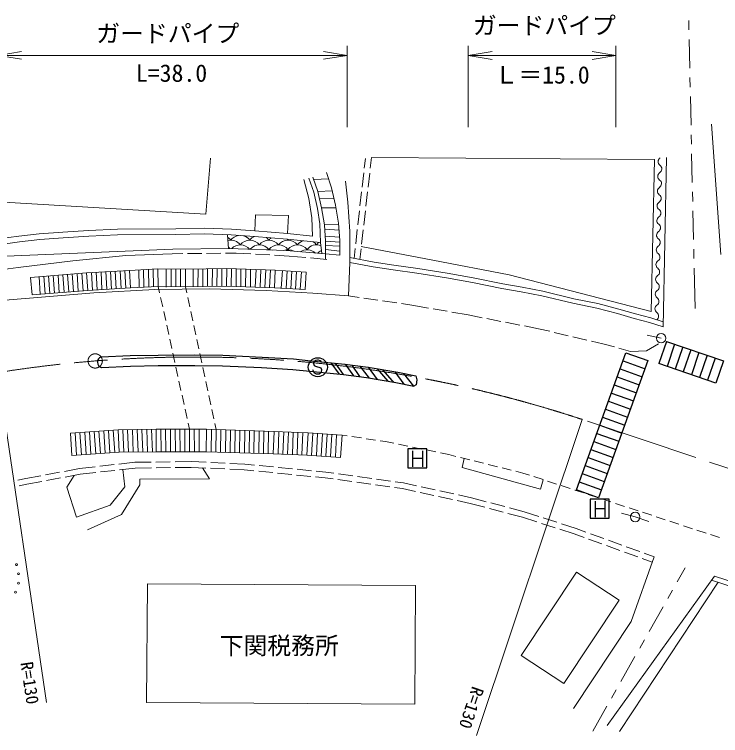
# Model space of a CAD drawing. Units: millimetres, scale not verified. Extents: x 40000 to 680000, y 20000 to 380000.
# Drawn here: x 354786 to 428872, y 260803 to 336480 of the extents above; entities that cross this region are included whole.
import ezdxf
from ezdxf.enums import TextEntityAlignment as Align

# ---------------------------------------------------------------- set-up
doc = ezdxf.new("R2010")
doc.units = ezdxf.units.MM
doc.header["$LTSCALE"] = 1000
doc.linetypes.add('CHAIN', pattern=[18.5, 12, -1.5, 3.5, -1.5])
for name, color, linetype, lineweight in [('M-BMK', 2, 'CHAIN', 13), ('M-BMK-HTXT', 7, 'Continuous', 13), ('M-STR-HTXT', 7, 'Continuous', 13), ('M-STR-STRC', 7, 'Continuous', 25), ('M-WORK', 1, 'Continuous', 13)]:
    doc.layers.add(name, color=color, linetype=linetype, lineweight=lineweight)
doc.styles.add('ＭＳ ゴシック', font='')
doc.styles.get('ＭＳ ゴシック').set_extended_font_data('MS Gothic')

# ---------------------------------------------------------------- blocks, each defined once
blk = doc.blocks.new('open_arrow')
at = {"color": 0, "linetype": 'Continuous', "lineweight": -2}
blk.add_lwpolyline([(7.5, 1.25), (0, 0), (7.5, -1.25)], dxfattribs=at)

msp = doc.modelspace()

# ---------------------------------------------------------------- linework, layer by layer
at = {"layer": 'M-BMK'}
msp.add_line((461378, 278249), (414351, 293978), dxfattribs=at)
msp.add_circle((363260, 300117), 750, dxfattribs=at)
msp.add_arc((373603, 170529), 130000, 71.73302, 117.60232, dxfattribs=at)
at = {"layer": 'M-BMK-HTXT'}
for p, q in [((425553, 334852), (425532, 335852)), ((425641, 330853), (425575, 333852)), ((425685, 328854), (425663, 329853)), ((425772, 324855), (425706, 327854)), ((425816, 322855), (425794, 323855)), ((425903, 318856), (425838, 321855)), ((425947, 316857), (425925, 317856)), ((426034, 312857), (425969, 315857)), ((426078, 310858), (426056, 311858)), ((426192, 305632), (426100, 309858)), ((424318, 276933), (425153, 278412)), ((423335, 275192), (423826, 276063)), ((421367, 271709), (422843, 274321)), ((420384, 269968), (420875, 270839)), ((418416, 266485), (419892, 269097)), ((417433, 264744), (417924, 265614)), ((415465, 261261), (416941, 263873))]:
    msp.add_line(p, q, dxfattribs=at)
at = {"layer": 'M-STR-HTXT'}
for p, q in [((389705, 324665), (389705, 333185)), ((402401, 324665), (402401, 333173)), ((417891, 324665), (417891, 333173)), ((353034, 332185), (389705, 332185)), ((402401, 332173), (417891, 332173)), ((353034, 298892), (358161, 264269)), ((414351, 293978), (403255, 260803))]:
    msp.add_line(p, q, dxfattribs=at)
at = {"layer": 'M-STR-STRC'}
for p, q in [((423201, 302168), (422403, 299832)), ((423201, 302168), (429163, 300130)), ((424053, 301877), (423254, 299541)), ((424905, 301586), (424106, 299249)), ((425756, 301295), (424958, 298958)), ((363877, 300543), (366941, 300679)), ((366941, 300679), (369860, 300731)), ((369860, 300731), (373727, 300741)), ((373727, 300741), (376646, 300710)), ((376646, 300710), (380763, 300512)), ((380763, 300512), (384078, 300324)), ((413740, 286591), (418942, 300984)), ((418942, 300984), (421257, 300147)), ((426608, 301004), (425809, 298667)), ((427459, 300712), (426661, 298376)), ((384078, 300324), (385885, 300138)), ((385885, 300138), (389448, 299790)), ((386163, 299947), (386147, 299833)), ((386147, 299833), (386232, 299651)), ((386291, 300086), (386163, 299947)), ((386422, 300178), (386291, 300086)), ((386588, 300212), (386422, 300178)), ((386704, 300196), (386588, 300212)), ((386848, 300123), (386704, 300196)), ((386958, 300049), (386848, 300123)), ((386993, 299937), (386958, 300049)), ((387997, 299932), (388863, 298742)), ((389322, 298697), (388462, 299886)), ((389448, 299790), (391894, 299463)), ((390406, 298552), (389524, 299780)), ((391018, 298471), (390206, 299689)), ((421257, 300147), (416055, 285754)), ((418636, 300137), (420951, 299301)), ((428364, 297794), (422403, 299832)), ((428311, 300421), (427512, 298085)), ((429163, 300130), (428364, 297794)), ((363926, 299444), (366975, 299579)), ((366975, 299579), (369871, 299631)), ((369871, 299631), (373723, 299641)), ((373723, 299641), (376613, 299610)), ((376613, 299610), (380706, 299413)), ((380706, 299413), (383991, 299227)), ((383991, 299227), (385775, 299044)), ((385775, 299044), (389322, 298697)), ((386149, 299058), (386110, 299168)), ((386233, 298881), (386149, 299058)), ((386232, 299651), (386383, 299577)), ((386383, 299577), (386916, 299389)), ((386966, 298989), (386895, 298840)), ((386916, 299389), (386996, 299217)), ((386996, 299217), (386966, 298989)), ((392049, 298320), (391069, 299574)), ((391894, 299463), (394994, 298928)), ((391894, 299463), (392839, 298184)), ((392834, 299301), (393955, 297991)), ((394455, 298038), (393421, 299200)), ((394687, 298981), (395648, 297674)), ((394994, 298928), (396891, 298546)), ((418330, 299291), (420646, 298454)), ((386336, 298807), (386233, 298881)), ((386483, 298732), (386336, 298807)), ((386603, 298715), (386483, 298732)), ((386770, 298744), (386603, 298715)), ((386895, 298840), (386770, 298744)), ((389322, 298697), (391728, 298376)), ((391728, 298376), (394791, 297847)), ((396674, 297468), (395631, 298800)), ((396891, 298546), (397009, 298143)), ((418024, 298445), (420340, 297608)), ((394609, 297878), (394455, 298038)), ((394791, 297847), (396674, 297468)), ((396946, 297601), (396674, 297468)), ((397009, 298143), (396946, 297601)), ((417718, 297598), (420034, 296761)), ((417412, 296752), (419728, 295915)), ((417107, 295905), (419422, 295069)), ((416801, 295059), (419116, 294222)), ((416495, 294213), (418810, 293376)), ((416189, 293366), (418504, 292529)), ((415883, 292520), (418198, 291683)), ((415577, 291673), (417892, 290837)), ((398059, 290904), (396059, 290904)), ((396059, 290904), (396059, 288904)), ((396599, 288989), (396599, 290689)), ((397591, 290700), (397591, 288995)), ((398059, 288904), (398059, 290904)), ((415271, 290827), (417586, 289990)), ((396599, 289904), (397591, 289904)), ((414965, 289980), (417281, 289144)), ((414659, 289134), (416975, 288297)), ((396059, 288904), (398059, 288904)), ((414353, 288288), (416669, 287451)), ((414047, 287441), (416363, 286604)), ((416055, 285754), (413740, 286591)), ((417198, 285627), (415198, 285627)), ((415198, 285627), (415198, 283627)), ((415738, 283712), (415738, 285412)), ((416729, 285422), (416729, 283718)), ((417198, 283627), (417198, 285627)), ((415738, 284627), (416729, 284627)), ((415198, 283627), (417198, 283627))]:
    msp.add_line(p, q, dxfattribs=at)
msp.add_circle((386620, 299460), 1000, dxfattribs=at)
msp.add_arc((364066, 300001), 574, 109.15934, 255.90285, dxfattribs=at)
at = {"layer": 'M-WORK'}
for p, q in [((427908, 324976), (428893, 311291)), ((374874, 315529), (375362, 321389)), ((391490, 320352), (391605, 321377)), ((392123, 320336), (392252, 321463)), ((392252, 321463), (421939, 321247)), ((421939, 321247), (421595, 305305)), ((422852, 303693), (423196, 321474)), ((386612, 317887), (386102, 319406)), ((388059, 318291), (387523, 319884)), ((391265, 318365), (391434, 319855)), ((391895, 318349), (392066, 319839)), ((385671, 317179), (385135, 319152)), ((386206, 317815), (385689, 319308)), ((386188, 319150), (387745, 319224)), ((389771, 316766), (389513, 318971)), ((388134, 317957), (386612, 317887)), ((386995, 316176), (386612, 317887)), ((388467, 316468), (388059, 318291)), ((391041, 316377), (391209, 317868)), ((391667, 316362), (391838, 317852)), ((385978, 315130), (385671, 317179)), ((386589, 316129), (386206, 317815)), ((388310, 317168), (386782, 317128)), ((353042, 316812), (374874, 315529)), ((388792, 314581), (388467, 316468)), ((389959, 313717), (389771, 316766)), ((386819, 314521), (386589, 316129)), ((386995, 316176), (388515, 316191)), ((387302, 314397), (386995, 316176)), ((390817, 314390), (390985, 315881)), ((391440, 314375), (391610, 315865)), ((380020, 313781), (380068, 315457)), ((380068, 315457), (383534, 315380)), ((383534, 315380), (383448, 313494)), ((386053, 313226), (385978, 315130)), ((386907, 312535), (386819, 314521)), ((388804, 314425), (387302, 314397)), ((387429, 312695), (387302, 314397)), ((388930, 312746), (388792, 314581)), ((355240, 313207), (357384, 313456)), ((357384, 313456), (359855, 313628)), ((359855, 313628), (362574, 313820)), ((362574, 313820), (365600, 313954)), ((362609, 313221), (365615, 313354)), ((365600, 313954), (371709, 313992)), ((365615, 313354), (371717, 313392)), ((371709, 313992), (374696, 314050)), ((371717, 313392), (374690, 313449)), ((374690, 313449), (377519, 313335)), ((374696, 314050), (377550, 313935)), ((377133, 313351), (377250, 311927)), ((377519, 313335), (379977, 313183)), ((377550, 313935), (380020, 313781)), ((380020, 313781), (383448, 313494)), ((383448, 313494), (386053, 313226)), ((387336, 313939), (388847, 313849)), ((389982, 310457), (389959, 313717)), ((390592, 312403), (390760, 313893)), ((391212, 312388), (391383, 313878)), ((351644, 312726), (355240, 313207)), ((351724, 312131), (355314, 312612)), ((355314, 312612), (357440, 312858)), ((357440, 312858), (359897, 313030)), ((359897, 313030), (362609, 313221)), ((379977, 313183), (383392, 312897)), ((383392, 312897), (386907, 312535)), ((388902, 313117), (387391, 313206)), ((387419, 311345), (387429, 312695)), ((387429, 312695), (388929, 312586)), ((388918, 311200), (388930, 312746)), ((351205, 310998), (371390, 311841)), ((371390, 311841), (377250, 311927)), ((377250, 311927), (383282, 311697)), ((386907, 312535), (387024, 311379)), ((387423, 311796), (388921, 311625)), ((388925, 312144), (387426, 312221)), ((390421, 310881), (390536, 311906)), ((391026, 310765), (391155, 311891)), ((398672, 310691), (391181, 312117)), ((360914, 310636), (366485, 311175)), ((366485, 311175), (371340, 311363)), ((371340, 311363), (372447, 311375)), ((372947, 311381), (374447, 311398)), ((374947, 311404), (376447, 311420)), ((376947, 311426), (378054, 311439)), ((378054, 311439), (379593, 311351)), ((380092, 311323), (381589, 311238)), ((382089, 311210), (383627, 311123)), ((383282, 311697), (387419, 311345)), ((383627, 311123), (385346, 310972)), ((387419, 311345), (387407, 310792)), ((387419, 311345), (388918, 311200)), ((355180, 309932), (360914, 310636)), ((385844, 310929), (387562, 310778)), ((389842, 306950), (389982, 310457)), ((392519, 310477), (389979, 310967)), ((392434, 309985), (389982, 310457)), ((394600, 310160), (392519, 310477)), ((406686, 309140), (398672, 310691)), ((350008, 309193), (355180, 309932)), ((366868, 309621), (362353, 309369)), ((365370, 309540), (365471, 307693)), ((365869, 309567), (365970, 307720)), ((366368, 309594), (366470, 307747)), ((369838, 309780), (366868, 309621)), ((366868, 309621), (366969, 307773)), ((367879, 307822), (367839, 309673)), ((368379, 307849), (368339, 309700)), ((368878, 307876), (368839, 309727)), ((369378, 307903), (369338, 309753)), ((372720, 309749), (369838, 309780)), ((369877, 307930), (369838, 309780)), ((370720, 309720), (370723, 307869)), ((371220, 309727), (371223, 307877)), ((371720, 309734), (371723, 307884)), ((372220, 309741), (372223, 307891)), ((377054, 309811), (372720, 309749)), ((372720, 309749), (372723, 307898)), ((373538, 307910), (373553, 309761)), ((374038, 307917), (374053, 309768)), ((374538, 307925), (374554, 309775)), ((375038, 307932), (375054, 309782)), ((375538, 307939), (375554, 309790)), ((376038, 307946), (376054, 309797)), ((376538, 307954), (376554, 309804)), ((377039, 307961), (377054, 309811)), ((382145, 309653), (377054, 309811)), ((377538, 307945), (377554, 309796)), ((378038, 307930), (378054, 309780)), ((378538, 307914), (378554, 309765)), ((379038, 307899), (379053, 309749)), ((379538, 307883), (379553, 309734)), ((380146, 309715), (380058, 307867)), ((380645, 309700), (380558, 307851)), ((381145, 309684), (381058, 307836)), ((381645, 309668), (381558, 307820)), ((382145, 309653), (382058, 307805)), ((385395, 309448), (382145, 309653)), ((382900, 309605), (382784, 307759)), ((383399, 309574), (383283, 307727)), ((383898, 309542), (383782, 307696)), ((394528, 309665), (392434, 309985)), ((397018, 309321), (394528, 309665)), ((397092, 309815), (394600, 310160)), ((400201, 309316), (397092, 309815)), ((362353, 309369), (356480, 308882)), ((356480, 308882), (356633, 307038)), ((357498, 307110), (357370, 308956)), ((357996, 307151), (357868, 308997)), ((358494, 307193), (358367, 309038)), ((358993, 307234), (358865, 309080)), ((359491, 307275), (359363, 309121)), ((359989, 307317), (359862, 309162)), ((360488, 307358), (360360, 309204)), ((360986, 307399), (360858, 309245)), ((361485, 307441), (361357, 309286)), ((361983, 307482), (361854, 309334)), ((362481, 307523), (362353, 309378)), ((362873, 309406), (362975, 307559)), ((363373, 309433), (363474, 307585)), ((363872, 309460), (363973, 307612)), ((364371, 309486), (364472, 307639)), ((364871, 309513), (364972, 307666)), ((384397, 309511), (384281, 307664)), ((384896, 309479), (384780, 307633)), ((385395, 309448), (385279, 307601)), ((400120, 308823), (397018, 309321)), ((402839, 308363), (400120, 308823)), ((402932, 308855), (400201, 309316)), ((406023, 308216), (402932, 308855)), ((421595, 305305), (406686, 309140)), ((405929, 307725), (402839, 308363)), ((408052, 307859), (406023, 308216)), ((353816, 306493), (363104, 307267)), ((362481, 307523), (356633, 307038)), ((366969, 307773), (362481, 307523)), ((363104, 307267), (369507, 307619)), ((369877, 307930), (366969, 307773)), ((369507, 307619), (375241, 307689)), ((372723, 307898), (369877, 307930)), ((369877, 307930), (370020, 307276)), ((377039, 307961), (372723, 307898)), ((372863, 307249), (372723, 307898)), ((375241, 307689), (381187, 307513)), ((382058, 307805), (377039, 307961)), ((381187, 307513), (386077, 307232)), ((385279, 307601), (382058, 307805)), ((407959, 307367), (405929, 307725)), ((410117, 306933), (407959, 307367)), ((410224, 307422), (408052, 307859)), ((413462, 306651), (410224, 307422)), ((370127, 306787), (370340, 305810)), ((373179, 305783), (372968, 306760)), ((386077, 307232), (389842, 306950)), ((389842, 306950), (390941, 306787)), ((391435, 306714), (392919, 306494)), ((413355, 306163), (410117, 306933)), ((416005, 306140), (413462, 306651)), ((393414, 306421), (394897, 306201)), ((395392, 306128), (396491, 305965)), ((396491, 305965), (398214, 305668)), ((415891, 305652), (413355, 306163)), ((418186, 305564), (416005, 306140)), ((370447, 305322), (370660, 304345)), ((373495, 304316), (373284, 305294)), ((398707, 305583), (400185, 305327)), ((400678, 305242), (402401, 304945)), ((418053, 305082), (415891, 305652)), ((419807, 304580), (418053, 305082)), ((419941, 305062), (418186, 305564)), ((421556, 304626), (419941, 305062)), ((402401, 304945), (403870, 304657)), ((404361, 304561), (405833, 304272)), ((421415, 304146), (419807, 304580)), ((422862, 304214), (421556, 304626)), ((370767, 303856), (370980, 302880)), ((373810, 302850), (373600, 303828)), ((406323, 304176), (407795, 303887)), ((408286, 303791), (409754, 303502)), ((409754, 303502), (410941, 303224)), ((422852, 303693), (421415, 304146)), ((411428, 303110), (412888, 302768)), ((422635, 302502), (421173, 302838)), ((371087, 302391), (371301, 301414)), ((374126, 301384), (373916, 302361)), ((413375, 302654), (414836, 302312)), ((415322, 302197), (416509, 301919)), ((416509, 301919), (417728, 301581)), ((418210, 301448), (419429, 301110)), ((421083, 301180), (422349, 301919)), ((371407, 300926), (371621, 299949)), ((374442, 299917), (374232, 300895)), ((419429, 301110), (421083, 301180)), ((371727, 299460), (371941, 298483)), ((374758, 298451), (374548, 299428)), ((372047, 297995), (372261, 297018)), ((375074, 296985), (374863, 297962)), ((372368, 296529), (372581, 295552)), ((375390, 295518), (375179, 296496)), ((372688, 295064), (372901, 294087)), ((375706, 294052), (375495, 295029)), ((360660, 292548), (365663, 292882)), ((365663, 292882), (369651, 292945)), ((365663, 292882), (365760, 290533)), ((366163, 292890), (366260, 290541)), ((366664, 292898), (366760, 290549)), ((367164, 292906), (367260, 290557)), ((367664, 292913), (367760, 290565)), ((368164, 292921), (368261, 290572)), ((368663, 292945), (368761, 290580)), ((369164, 292945), (369260, 290595)), ((369651, 292945), (374951, 292945)), ((369651, 292945), (369669, 290595)), ((370151, 292945), (370169, 290595)), ((370651, 292945), (370669, 290595)), ((371151, 292945), (371169, 290595)), ((371651, 292945), (371669, 290595)), ((372151, 292945), (372169, 290595)), ((372651, 292945), (372669, 290595)), ((373008, 293598), (373151, 292945)), ((373151, 292945), (373169, 290595)), ((373651, 292945), (373669, 290595)), ((374151, 292945), (374169, 290595)), ((374951, 292945), (374915, 290595)), ((374951, 292945), (382035, 292726)), ((375451, 292937), (375415, 290587)), ((375951, 292914), (375811, 293563)), ((375951, 292914), (375915, 290579)), ((376451, 292898), (376414, 290548)), ((376951, 292883), (376914, 290533)), ((360660, 292548), (360816, 290204)), ((361159, 292582), (361315, 290237)), ((361658, 292615), (361814, 290270)), ((362156, 292648), (362313, 290303)), ((362655, 292681), (362812, 290337)), ((363154, 292715), (363311, 290370)), ((363653, 292748), (363809, 290403)), ((364152, 292781), (364308, 290436)), ((364651, 292814), (364807, 290470)), ((365150, 292848), (365306, 290503)), ((377450, 292867), (377414, 290517)), ((377950, 292852), (377914, 290502)), ((378450, 292836), (378414, 290486)), ((378950, 292821), (378914, 290471)), ((379450, 292806), (379413, 290456)), ((379950, 292790), (379913, 290440)), ((380449, 292775), (380413, 290425)), ((380949, 292759), (380913, 290409)), ((381449, 292744), (381413, 290394)), ((382035, 292726), (381947, 290377)), ((382035, 292726), (385600, 292569)), ((382534, 292704), (382446, 290359)), ((383034, 292682), (382946, 290340)), ((383533, 292660), (383446, 290321)), ((384033, 292638), (383945, 290303)), ((384532, 292616), (384445, 290284)), ((385032, 292594), (384945, 290265)), ((385600, 292569), (385468, 290223)), ((385600, 292569), (389174, 292325)), ((386098, 292535), (385967, 290195)), ((386597, 292501), (386466, 290167)), ((387096, 292467), (386965, 290139)), ((387595, 292433), (387465, 290111)), ((388094, 292399), (387964, 290083)), ((388593, 292364), (388463, 290055)), ((389174, 292325), (389013, 289980)), ((389705, 292247), (389174, 292325)), ((391190, 292032), (390200, 292176)), ((392674, 291817), (391685, 291960)), ((393700, 291668), (393169, 291745)), ((394583, 291484), (393700, 291668)), ((396052, 291179), (395073, 291383)), ((397521, 290874), (396541, 291078)), ((398989, 290569), (398010, 290773)), ((360816, 290204), (365760, 290533)), ((365760, 290533), (369669, 290595)), ((369669, 290595), (374915, 290595)), ((374915, 290595), (381947, 290377)), ((381947, 290377), (385468, 290223)), ((385468, 290223), (389013, 289980)), ((400362, 290284), (399479, 290467)), ((401095, 290102), (400362, 290284)), ((402551, 289741), (401580, 289982)), ((401985, 289881), (401744, 288919)), ((363763, 289063), (365254, 289233)), ((365751, 289289), (367419, 289479)), ((367419, 289479), (369137, 289500)), ((369636, 289506), (371136, 289524)), ((371636, 289530), (373354, 289550)), ((373354, 289550), (374901, 289478)), ((375401, 289455), (376899, 289386)), ((377399, 289362), (378946, 289291)), ((378946, 289291), (379971, 289189)), ((380468, 289139), (381961, 288991)), ((404006, 289380), (403036, 289621)), ((405462, 289018), (404492, 289259)), ((358056, 288162), (359531, 288434)), ((360023, 288525), (361598, 288817)), ((361598, 288817), (363267, 289006)), ((361687, 288223), (363330, 288410)), ((363826, 288466), (365317, 288636)), ((365814, 288693), (367457, 288880)), ((366381, 286913), (366153, 288731)), ((367457, 288880), (369150, 288900)), ((369650, 288906), (371150, 288924)), ((371650, 288930), (373344, 288950)), ((373344, 288950), (374874, 288879)), ((375247, 287757), (374530, 288895)), ((375374, 288856), (376872, 288786)), ((377372, 288763), (378902, 288692)), ((378902, 288692), (379913, 288591)), ((380411, 288542), (381904, 288393)), ((382401, 288344), (383894, 288195)), ((382459, 288941), (383951, 288793)), ((384449, 288743), (385941, 288595)), ((386439, 288545), (387464, 288443)), ((387464, 288443), (388308, 288326)), ((401744, 288919), (409966, 286660)), ((406918, 288657), (405948, 288898)), ((408137, 288355), (407403, 288537)), ((408819, 288131), (408137, 288355)), ((355144, 287604), (355989, 287780)), ((355989, 287780), (357564, 288071)), ((358158, 287570), (359633, 287843)), ((360125, 287934), (361687, 288223)), ((361051, 288105), (360283, 286882)), ((367929, 287711), (375247, 287757)), ((367960, 287101), (367929, 287711)), ((384391, 288146), (385884, 287998)), ((386382, 287948), (387393, 287848)), ((387393, 287848), (388220, 287732)), ((388715, 287664), (390201, 287457)), ((388803, 288257), (390289, 288050)), ((390784, 287981), (392270, 287775)), ((392765, 287706), (394250, 287499)), ((410244, 287663), (409294, 287975)), ((409966, 286660), (410268, 287655)), ((355270, 287017), (356105, 287191)), ((356105, 287191), (357667, 287480)), ((360283, 286882), (361299, 283723)), ((364817, 284974), (366381, 286913)), ((366006, 284020), (367960, 287101)), ((390696, 287388), (392181, 287181)), ((392677, 287112), (394162, 286906)), ((394658, 286837), (395484, 286722)), ((394746, 287430), (395590, 287313)), ((395590, 287313), (396974, 287012)), ((397462, 286906), (398928, 286588)), ((411669, 287195), (410719, 287507)), ((413094, 286727), (412144, 287039)), ((395484, 286722), (396851, 286425)), ((397339, 286319), (398805, 286001)), ((399417, 286482), (400883, 286164)), ((414519, 286259), (413569, 286571)), ((415945, 285790), (414994, 286103)), ((399294, 285895), (400760, 285576)), ((401248, 285470), (402615, 285174)), ((401371, 286058), (402755, 285757)), ((402755, 285757), (404294, 285348)), ((417370, 285322), (416420, 285634)), ((361299, 283723), (364817, 284974)), ((402615, 285174), (404139, 284768)), ((404622, 284640), (406072, 284254)), ((404777, 285219), (406227, 284833)), ((406710, 284705), (408249, 284295)), ((418795, 284854), (417845, 285166)), ((420220, 284386), (419270, 284698)), ((362456, 282410), (366006, 284020)), ((406555, 284125), (408079, 283720)), ((408249, 284295), (409793, 283796)), ((419914, 283743), (418472, 284155)), ((421645, 283918), (420695, 284230)), ((408079, 283720), (409611, 283225)), ((410087, 283071), (411514, 282609)), ((410269, 283642), (411696, 283181)), ((419914, 283743), (421334, 283258)), ((423070, 283450), (422120, 283762)), ((424495, 282982), (423545, 283294)), ((411990, 282456), (413521, 281960)), ((412172, 283027), (413715, 282528)), ((413715, 282528), (414745, 282155)), ((425920, 282514), (424970, 282826)), ((427345, 282046), (426395, 282358)), ((413521, 281960), (414546, 281589)), ((415216, 281985), (416626, 281474)), ((428770, 281578), (427820, 281890)), ((415016, 281419), (416427, 280908)), ((417096, 281304), (418507, 280793)), ((416897, 280738), (418307, 280228)), ((418777, 280057), (420188, 279547)), ((418977, 280623), (420387, 280113)), ((421887, 279569), (419484, 272769)), ((420658, 279376), (421683, 279005)), ((420857, 279942), (421887, 279569)), ((413745, 277966), (407952, 269218)), ((418219, 275004), (413745, 277966)), ((416965, 261850), (428241, 277546)), ((427935, 277120), (453843, 268657)), ((428241, 277546), (453998, 269132)), ((368659, 264280), (368736, 276717)), ((368736, 276717), (396882, 276541)), ((396882, 276541), (396804, 264104)), ((428617, 276897), (418263, 261230)), ((412426, 266255), (418219, 275004)), ((419484, 272769), (413432, 263657)), ((407952, 269218), (412426, 266255)), ((396804, 264104), (368659, 264280))]:
    msp.add_line(p, q, dxfattribs=at)
for centre, radius in [((422635, 302502), 500), ((419914, 283743), 500), ((354994, 278738), 100), ((355201, 277790), 100), ((355201, 276790), 100), ((354892, 275852), 100)]:
    msp.add_circle(centre, radius, dxfattribs=at)
for centre, radius, start, end in [((422793, 321028), 473, 124.00729, 233.53696), ((422231, 320267), 473, 304.00729, 53.53696), ((422760, 319484), 473, 124.00729, 233.53696), ((422198, 318723), 473, 304.00729, 53.53696), ((422727, 317940), 473, 124.00729, 233.53696), ((422165, 317179), 473, 304.00729, 53.53696), ((422693, 316395), 473, 124.00729, 233.53696), ((422132, 315635), 473, 304.00729, 53.53696), ((422660, 314851), 473, 124.00729, 233.53696), ((422098, 314091), 473, 304.00729, 53.53696), ((422627, 313307), 473, 124.00729, 233.53696), ((376484, 312047), 1250, 36.8699, 57.62173), ((377484, 311547), 1250, 36.8699, 104.00521), ((378484, 312047), 1250, 98.83547, 143.1301), ((379484, 311547), 1250, 36.8699, 143.1301), ((378484, 312047), 1250, 36.8699, 74.40431), ((380484, 312047), 1250, 114.61073, 143.1301), ((381484, 311547), 1250, 36.8699, 143.1301), ((380484, 312047), 1250, 36.8699, 55.83929), ((382484, 312047), 1250, 127.66078, 143.1301), ((383484, 311547), 1250, 36.8699, 143.1301), ((382484, 312047), 1250, 36.8699, 42.74653), ((384484, 312047), 1250, 138.21025, 143.1301), ((385484, 311547), 1250, 109.63072, 143.1301), ((385484, 311547), 1250, 36.8699, 58.61449), ((387484, 311547), 1250, 126.50316, 143.1301), ((422065, 312547), 473, 304.00729, 53.53696), ((376484, 311047), 1250, 44.41942, 52.76735), ((378484, 311047), 1250, 39.55281, 136.0839), ((380484, 311047), 1250, 36.8699, 140.60599), ((381484, 310547), 1250, 74.73126, 100.90546), ((382484, 311047), 1250, 36.8699, 143.1301), ((383484, 310547), 1250, 59.6809, 111.87839), ((384484, 311047), 1250, 36.8699, 143.1301), ((385484, 310547), 1250, 45.24275, 125.02822), ((386484, 311047), 1250, 68.61063, 143.1301), ((422594, 311763), 473, 124.00729, 233.53696), ((387484, 310547), 1250, 113.17605, 135.96968), ((422032, 311002), 473, 304.00729, 53.53696), ((422561, 310219), 473, 124.00729, 233.53696), ((421999, 309458), 473, 304.00729, 53.53696), ((422528, 308675), 473, 124.00729, 233.53696), ((421966, 307914), 473, 304.00729, 53.53696), ((422495, 307130), 473, 124.00729, 233.53696), ((421933, 306370), 473, 304.00729, 53.53696), ((422462, 305586), 473, 124.00729, 233.53696), ((421900, 304826), 473, 304.00729, 53.53696)]:
    msp.add_arc(centre, radius, start, end, dxfattribs=at)

# ---------------------------------------------------------------- block references
at = {"layer": 'M-STR-HTXT', "xscale": 333, "yscale": 333}
for p in [(353034, 332185), (402401, 332173)]:
    msp.add_blockref('open_arrow', p, dxfattribs=at)
at = {"layer": 'M-STR-HTXT', "xscale": 333, "yscale": 333, "rotation": 180}
for p in [(389705, 332185), (417891, 332173)]:
    msp.add_blockref('open_arrow', p, dxfattribs=at)

# ---------------------------------------------------------------- texts
at = {"layer": 'M-STR-HTXT', "style": 'ＭＳ ゴシック'}
for p in [(410381, 335319), (370874, 334480)]:
    msp.add_text('ガードパイプ', height=1833, dxfattribs=at).set_placement(p, align=Align.MIDDLE_CENTER)
for s, p in [('L=38.0', (371270, 328860)), ('Ｌ＝15.0', (410144, 328670))]:
    msp.add_text(s, height=1833, dxfattribs=at).set_placement(p, align=Align.BOTTOM_CENTER)
for rotation, p in [(278.423, (356395, 266326)), (251.507, (402738, 263720))]:
    msp.add_text('R=130', height=1320, rotation=rotation, dxfattribs=at).set_placement(p, align=Align.MIDDLE_CENTER)
at = {"layer": 'M-WORK', "style": 'ＭＳ ゴシック'}
msp.add_text('下関税務所', height=1833, dxfattribs=at).set_placement((382569, 270243), align=Align.MIDDLE_CENTER)

doc.saveas('drawing.dxf')
